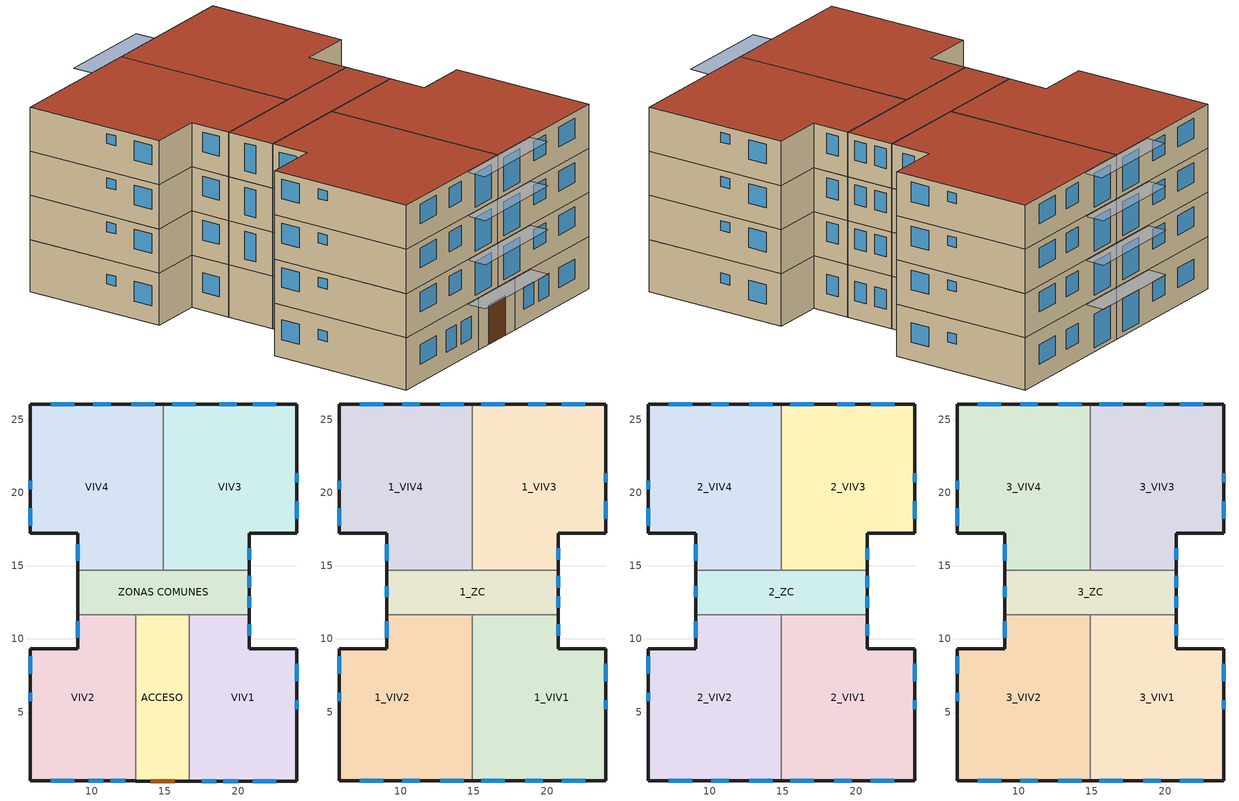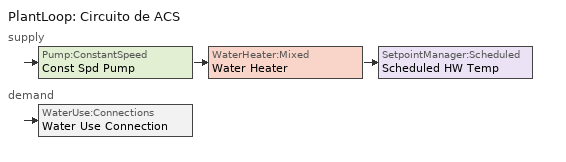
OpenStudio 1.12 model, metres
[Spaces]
ZONAS COMUNES
 floor ground: 20.76,14.69 20.76,11.67 9.04,11.67 9.04,14.69 z0
 wall outside: 20.76,11.67 20.76,14.69 / 9.04,14.69 9.04,11.67 z0:3.2
 wall to VIV2 (CTE_Ref_Partición interior): 9.04,11.67 13.01,11.67 z0:3.2
 wall to ACCESO (CTE_Ref_Partición interior): 13.01,11.67 16.65,11.67 z0:3.2
 wall to VIV1 (CTE_Ref_Partición interior): 16.65,11.67 20.76,11.67 z0:3.2
 wall to VIV3: 20.76,14.69 14.9,14.69 z0:3.2
 wall to VIV4: 14.9,14.69 9.04,14.69 z0:3.2
 window: 20.76,12.12 20.76,12.92 / 20.76,13.51 20.76,14.31 z1.1:2.3
VIV4
 floor ground: 14.9,26.07 14.9,14.69 9.04,14.69 9.04,17.23 5.79,17.23 5.79,26.07 z0
 wall outside: 14.9,26.07 5.79,26.07 5.79,17.23 9.04,17.23 9.04,14.69 z0:3.2
 wall to VIV3 (CTE_Ref_Partición interior): 14.9,14.69 14.9,26.07 z0:3.2
 window: 9.04,16.48 9.04,15.33 / 5.79,18.93 5.79,17.73 / 8.79,26.07 7.19,26.07 / 11.29,26.07 10.09,26.07 z1.1:2.3; 5.79,20.83 5.79,20.23 z1.7:2.3; 14.29,26.07 12.69,26.07 z0.25:2.3
VIV2
 floor ground: 13.01,11.67 13.01,0.28 5.79,0.28 5.79,9.32 9.04,9.32 9.04,11.67 z0
 wall outside: 9.04,11.67 9.04,9.32 5.79,9.32 5.79,0.28 13.01,0.28 z0:3.2
 wall to ACCESO (CTE_Ref_Partición interior): 13.01,0.28 13.01,11.67 z0:3.2
 window: 7.19,0.28 8.79,0.28 / 9.04,11.22 9.04,10.07 / 5.79,8.82 5.79,7.62 z1.1:2.3; 9.79,0.28 10.79,0.28 z0.95:2.3; 5.79,6.32 5.79,5.72 z1.7:2.3; 11.29,0.28,2.3 11.28,0.28,0.95 12.28,0.28,0.95 12.29,0.28,2.3
VIV1
 floor ground: 20.76,11.67 20.76,9.32 24.01,9.32 24.01,0.28 16.65,0.28 16.65,11.67 z0
 wall outside: 16.65,0.28 24.01,0.28 24.01,9.32 20.76,9.32 20.76,11.67 z0:3.2
 wall to ACCESO (CTE_Ref_Partición interior): 16.65,11.67 16.65,0.28 z0:3.2
 window: 21.01,0.28 22.61,0.28 / 20.76,10.22 20.76,11.02 / 24.01,7.09 24.01,8.29 z1.1:2.3; 24.01,5.19 24.01,5.79 z1.7:2.3; 19.01,0.28,2.3 19,0.28,0.95 20,0.28,0.95 20.01,0.28,2.3; 17.51,0.28,2.3 17.52,0.28,0.95 18.52,0.28,0.95 18.51,0.28,2.3
ACCESO
 floor ground: 16.65,11.67 16.65,0.28 13.01,0.28 13.01,11.67 z0
 wall outside: 13.01,0.28 16.65,0.28 z0:3.2
 door: 14.04,0.28 15.68,0.28 z0:2.4
VIV3
 floor ground: 24.01,26.07 24.01,17.23 20.76,17.23 20.76,14.69 14.9,14.69 14.9,26.07 z0
 wall outside: 20.76,14.69 20.76,17.23 24.01,17.23 24.01,26.07 14.9,26.07 z0:3.2
 window: 17.11,26.07 15.51,26.07 z0.25:2.3; 19.91,26.07 18.71,26.07 / 22.61,26.07 21.01,26.07 / 20.76,15.42 20.76,16.22 / 24.01,18.23 24.01,19.43 z1.1:2.3; 24.01,20.73 24.01,21.33 z1.7:2.3
1_ZC
 floor to ZONAS COMUNES: 20.76,14.69 20.76,11.67 9.04,11.67 9.04,14.69 z3.2
 wall outside: 9.04,14.69 9.04,11.67 / 20.76,11.67 20.76,14.69 z3.2:5.9
 wall to 1_VIV3: 20.76,14.69 14.9,14.69 z3.2:5.9
 wall to 1_VIV4: 14.9,14.69 9.04,14.69 z3.2:5.9
 wall to 1_VIV2: 9.04,11.67 14.9,11.67 z3.2:5.9
 wall to 1_VIV1: 14.9,11.67 20.76,11.67 z3.2:5.9
 window: 9.04,13.6 9.04,12.85 z3.8:5.5; 20.76,12.12 20.76,12.92 / 20.76,13.51 20.76,14.31 z4.3:5.5
1_VIV2
 floor to VIV2: 9.04,11.67 13.01,11.67 13.01,0.28 5.79,0.28 5.79,9.32 9.04,9.32 z3.2
 floor to ACCESO: 14.9,11.67 14.9,0.28 13.01,0.28 13.01,11.67 z3.2
 wall outside: 9.04,11.67 9.04,9.32 5.79,9.32 5.79,0.28 14.9,0.28 z3.2:5.9
 wall to 1_VIV1 (CTE_Ref_Partición interior): 14.9,0.28 14.9,11.67 z3.2:5.9
 window: 5.79,6.32 5.79,5.72 z4.9:5.5; 5.79,8.82 5.79,7.62 / 10.09,0.28 11.29,0.28 / 7.19,0.28 8.79,0.28 / 9.04,11.22 9.04,10.07 z4.3:5.5; 12.69,0.28 14.29,0.28 z3.45:5.5
1_VIV4
 floor to VIV4: 14.9,26.07 14.9,14.69 9.04,14.69 9.04,17.23 5.79,17.23 5.79,26.07 z3.2
 wall outside: 14.9,26.07 5.79,26.07 5.79,17.23 9.04,17.23 9.04,14.69 z3.2:5.9
 wall to 1_VIV3 (CTE_Ref_Partición interior): 14.9,14.69 14.9,26.07 z3.2:5.9
 window: 14.29,26.07 12.69,26.07 z3.45:5.5; 8.79,26.07 7.19,26.07 / 11.29,26.07 10.09,26.07 / 9.04,16.48 9.04,15.33 / 5.79,18.93 5.79,17.73 z4.3:5.5; 5.79,20.83 5.79,20.23 z4.9:5.5
1_VIV3
 floor to VIV3: 24.01,26.07 24.01,17.23 20.76,17.23 20.76,14.69 14.9,14.69 14.9,26.07 z3.2
 wall outside: 20.76,14.69 20.76,17.23 24.01,17.23 24.01,26.07 14.9,26.07 z3.2:5.9
 window: 17.11,26.07 15.51,26.07 z3.45:5.5; 19.91,26.07 18.71,26.07 / 22.61,26.07 21.01,26.07 / 20.76,15.42 20.76,16.22 / 24.01,18.23 24.01,19.43 z4.3:5.5; 24.01,20.73 24.01,21.33 z4.9:5.5
1_VIV1
 floor to ACCESO: 14.9,11.67 16.65,11.67 16.65,0.28 14.9,0.28 z3.2
 floor to VIV1: 20.76,11.67 20.76,9.32 24.01,9.32 24.01,0.28 16.65,0.28 16.65,11.67 z3.2
 wall outside: 14.9,0.28 24.01,0.28 24.01,9.32 20.76,9.32 20.76,11.67 z3.2:5.9
 window: 18.51,0.28 19.71,0.28 / 21.01,0.28 22.61,0.28 / 24.01,7.09 24.01,8.29 / 20.76,10.22 20.76,11.02 z4.3:5.5; 15.51,0.28 17.11,0.28 z3.45:5.5; 24.01,5.19 24.01,5.79 z4.9:5.5
2_VIV4
 floor to 1_VIV4: 14.9,26.07 14.9,14.69 9.04,14.69 9.04,17.23 5.79,17.23 5.79,26.07 z5.9
 wall outside: 14.9,26.07 5.79,26.07 5.79,17.23 9.04,17.23 9.04,14.69 z5.9:8.6
 wall to 2_ZC (CTE_Ref_Partición interior): 9.04,14.69 14.9,14.69 z5.9:8.6
 wall to 2_VIV3 (CTE_Ref_Partición interior): 14.9,14.69 14.9,26.07 z5.9:8.6
 window: 5.79,20.83 5.79,20.23 z7.6:8.2; 11.29,26.07 10.09,26.07 / 8.79,26.07 7.19,26.07 z7:8.2; 14.29,26.07 12.69,26.07 z6.15:8.2; 5.79,17.73,8.2 5.79,18.93,8.19 5.79,18.93,6.99 5.79,17.73,7; 9.04,16.48,8.21 9.04,16.48,7.01 9.04,15.33,7 9.04,15.33,8.2
2_VIV1
 floor to 1_VIV1: 20.76,11.67 20.76,9.32 24.01,9.32 24.01,0.28 14.9,0.28 14.9,11.67 z5.9
 wall outside: 14.9,0.28 24.01,0.28 24.01,9.32 20.76,9.32 20.76,11.67 z5.9:8.6
 wall to 2_VIV2 (CTE_Ref_Partición interior): 14.9,11.67 14.9,0.28 z5.9:8.6
 wall to 2_ZC (CTE_Ref_Partición interior): 20.76,11.67 14.9,11.67 z5.9:8.6
 window: 20.76,10.22 20.76,11.02 / 18.51,0.28 19.71,0.28 / 21.01,0.28 22.61,0.28 / 24.01,7.09 24.01,8.29 z7:8.2; 15.51,0.28 17.11,0.28 z6.15:8.2; 24.01,5.19 24.01,5.79 z7.6:8.2
2_VIV2
 floor to 1_VIV2: 14.9,11.67 14.9,0.28 5.79,0.28 5.79,9.32 9.04,9.32 9.04,11.67 z5.9
 wall outside: 9.04,11.67 9.04,9.32 5.79,9.32 5.79,0.28 14.9,0.28 z5.9:8.6
 wall to 2_ZC (CTE_Ref_Partición interior): 14.9,11.67 9.04,11.67 z5.9:8.6
 window: 5.79,6.32 5.79,5.72 z7.6:8.2; 5.79,8.82 5.79,7.62 / 9.04,11.22 9.04,10.07 / 10.09,0.28 11.29,0.28 / 7.19,0.28 8.79,0.28 z7:8.2; 12.69,0.28 14.29,0.28 z6.15:8.2
2_VIV3
 floor to 1_VIV3: 24.01,26.07 24.01,17.23 20.76,17.23 20.76,14.69 14.9,14.69 14.9,26.07 z5.9
 wall outside: 20.76,14.69 20.76,17.23 24.01,17.23 24.01,26.07 14.9,26.07 z5.9:8.6
 wall to 2_ZC (CTE_Ref_Partición interior): 14.9,14.69 20.76,14.69 z5.9:8.6
 window: 19.91,26.07 18.71,26.07 / 22.61,26.07 21.01,26.07 / 20.76,15.42 20.76,16.22 / 24.01,18.23 24.01,19.43 z7:8.2; 17.11,26.07 15.51,26.07 z6.15:8.2; 24.01,20.73 24.01,21.33 z7.6:8.2
2_ZC
 floor to 1_ZC: 20.76,14.69 20.76,11.67 9.04,11.67 9.04,14.69 z5.9
 wall outside: 20.76,11.67 20.76,14.69 / 9.04,14.69 9.04,11.67 z5.9:8.6
 window: 20.76,12.12 20.76,12.92 / 20.76,13.51 20.76,14.31 z7:8.2; 9.04,13.6 9.04,12.85 z6.5:8.2
3_ZC
 floor to 2_ZC: 20.76,14.69 20.76,11.67 9.04,11.67 9.04,14.69 z8.6
 wall outside: 20.76,11.67 20.76,14.69 / 9.04,14.69 9.04,11.67 z8.6:11.3
 wall to 3_VIV3: 20.76,14.69 14.9,14.69 z8.6:11.3
 wall to 3_VIV1: 14.9,11.67 20.76,11.67 z8.6:11.3
 wall to 3_VIV4: 14.9,14.69 9.04,14.69 z8.6:11.3
 wall to 3_VIV2: 9.04,11.67 14.9,11.67 z8.6:11.3
 window: 20.76,12.12 20.76,12.92 z9.7:10.9; 9.04,13.6 9.04,12.85 z9.2:10.9; 20.76,13.51,10.91 20.76,13.51,9.71 20.76,14.31,9.7 20.76,14.31,10.9
 roof outside: 20.76,11.67 20.76,14.69 9.04,14.69 9.04,11.67 z11.3
3_VIV2
 floor to 2_VIV2: 14.9,11.67 14.9,0.28 5.79,0.28 5.79,9.32 9.04,9.32 9.04,11.67 z8.6
 wall outside: 9.04,11.67 9.04,9.32 5.79,9.32 5.79,0.28 14.9,0.28 z8.6:11.3
 wall to 3_VIV1 (CTE_Ref_Partición interior): 14.9,0.28 14.9,11.67 z8.6:11.3
 window: 5.79,6.32 5.79,5.72 z10.3:10.9; 5.79,8.82 5.79,7.62 / 7.19,0.28 8.79,0.28 / 10.09,0.28 11.29,0.28 / 9.04,11.22 9.04,10.07 z9.7:10.9; 12.69,0.28 14.29,0.28 z8.85:10.9
 roof outside: 14.9,0.28 14.9,11.67 9.04,11.67 9.04,9.32 5.79,9.32 5.79,0.28 z11.3
3_VIV3
 floor to 2_VIV3: 24.01,26.07 24.01,17.23 20.76,17.23 20.76,14.69 14.9,14.69 14.9,26.07 z8.6
 wall outside: 20.76,14.69 20.76,17.23 24.01,17.23 24.01,26.07 14.9,26.07 z8.6:11.3
 wall to 3_VIV4 (CTE_Ref_Partición interior): 14.9,26.07 14.9,14.69 z8.6:11.3
 window: 20.76,15.42 20.76,16.22 / 19.91,26.07 18.71,26.07 / 22.61,26.07 21.01,26.07 / 24.01,18.23 24.01,19.43 z9.7:10.9; 17.11,26.07 15.51,26.07 z8.85:10.9; 24.01,20.73 24.01,21.33 z10.3:10.9
 roof outside: 20.76,14.69 20.76,17.23 24.01,17.23 24.01,26.07 14.9,26.07 14.9,14.69 z11.3
3_VIV1
 floor to 2_VIV1: 20.76,11.67 20.76,9.32 24.01,9.32 24.01,0.28 14.9,0.28 14.9,11.67 z8.6
 wall outside: 14.9,0.28 24.01,0.28 24.01,9.32 20.76,9.32 20.76,11.67 z8.6:11.3
 window: 20.76,10.22 20.76,11.02 / 18.51,0.28 19.71,0.28 / 21.01,0.28 22.61,0.28 / 24.01,7.09 24.01,8.29 z9.7:10.9; 15.51,0.28 17.11,0.28 z8.85:10.9; 24.01,5.19 24.01,5.79 z10.3:10.9
 roof outside: 24.01,0.28 24.01,9.32 20.76,9.32 20.76,11.67 14.9,11.67 14.9,0.28 z11.3
3_VIV4
 floor to 2_VIV4: 14.9,26.07 14.9,14.69 9.04,14.69 9.04,17.23 5.79,17.23 5.79,26.07 z8.6
 wall outside: 14.9,26.07 5.79,26.07 5.79,17.23 9.04,17.23 9.04,14.69 z8.6:11.3
 window: 5.79,20.83 5.79,20.23 z10.3:10.9; 5.79,18.93 5.79,17.73 / 9.04,16.49 9.04,15.33 / 8.79,26.07 7.19,26.07 / 11.29,26.07 10.09,26.07 z9.7:10.9; 14.29,26.07 12.69,26.07 z8.85:10.9
 roof outside: 14.9,14.69 14.9,26.07 5.79,26.07 5.79,17.23 9.04,17.23 9.04,14.69 z11.3
shading: 18.03,26.07 18.03,27.32 11.78,27.32 11.78,26.07 z3.2; 18.03,26.07 18.03,27.32 11.78,27.32 11.78,26.07 z5.9; 18.03,26.07 18.03,27.32 11.78,27.32 11.78,26.07 z8.6; 11.85,-0.97 18.1,-0.97 18.1,0.28 11.85,0.28 z3.2; 11.85,-0.97 18.1,-0.97 18.1,0.28 11.85,0.28 z5.9; 11.85,-0.97 18.1,-0.97 18.1,0.28 11.85,0.28 z8.6; 18.19,26.07 18.19,27.32 11.94,27.32 11.94,26.07 z11.3; 11.82,-0.97 18.07,-0.97 18.07,0.28 11.82,0.28 z11.3
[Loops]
PlantLoop 'Circuito de ACS'
 supply: Pump:ConstantSpeed 'Const Spd Pump' > WaterHeater:Mixed 'Water Heater' > SetpointManager:Scheduled 'Scheduled HW Temp'
 demand: WaterUse:Connections 'Water Use Connection'
[Site]
D3_peninsula: Latitude {deg}=40.68; Longitude {deg}=-4.13; Time Zone {hr}=1; Elevation {m}=667; Terrain=City
[Building]
CTE_Bloque_residencial: North Axis {deg}=0; Nominal Floor to Floor Height {m}=3; Space Type=CTE_AR24B; Default Construction Set=CTE_2013_zonaD; Default Schedule Set=CTE_R24B; Standards Number of Stories=4; Standards Number of Above Ground Stories=4; Standards Number of Living Units=16; Nominal Floor to Ceiling Height {m}=2.7
[ClimateZones]
Climate Zone Institution Name 1=ASHRAE; Climate Zone Document Name 1=ANSI/ASHRAE Standard 169; Climate Zone Document Year 1=2006; Climate Zone Institution Name 2=CEC; Climate Zone Document Name 2=California Climate Zone Descriptions; Climate Zone Document Year 2=1995
[SizingPeriod:DesignDay] Barometric Pressure {Pa}=100965; Wind Speed {m/s}=2.8; Wind Direction {deg}=0; Rain Indicator=0; Snow Indicator=0; Day of Month=15; Humidity Indicating Type=DewPoint; Dry-Bulb Temperature Range Modifier Type=DefaultMultipliers; Solar Model Indicator=ASHRAEClearSky
Name | Maximum Dry-Bulb Temperature {C} | Daily Dry-Bulb Temperature Range {deltaC} | Humidity Indicating Conditions at Maximum Dry-Bulb | Sky Clearness | Month | Day Type | Daylight Saving Time Indicator
Winter 0.4% Dry Bulb Temperature | 6.7 | 9.8 | -4.9 | 0 | 1 | WinterDesignDay | 0
Summer 99.6% Dry Bulb Temperature | 34.1 | 12.6 | 10.7 | 1 | 7 | SummerDesignDay | 1
[Material] Thermal Absorptance=0.6; Solar Absorptance=0.6; Visible Absorptance=0.6
Name | Roughness | Thickness {m} | Conductivity {W/m-K} | Density {kg/m3} | Specific Heat {J/kg-K}
0_Mobiliario_Residencial | MediumRough | 0.1 | 1000 | 450 | 1200
CTE_Ref_FU entrevigado cerámico [h 250 mm] | Rough | 0.25 | 1.67 | 1660 | 1000
CTE_Ref_Mortero de cemento o cal para albañilería y para revoco o enlucido [1800 < d < 2000] | Rough | 0.015 | 1.3 | 1900 | 1000
CTE_Ref_Plaqueta o baldosa cerámica | Rough | 0.015 | 1 | 2000 | 800
CTE_Ref_Enlucido de yeso [1000 < d < 1300] | Rough | 0.015 | 0.57 | 1100 | 1000
CTE_Ref_Fábrica de ladrillo cerámico perforado de medio pie [80 mm < G <= 100 mm] | Rough | 0.115 | 0.5 | 900 | 1000
CTE_Ref_Fábrica de tabique cerámico de LH sencillo [40 mm < e < 60 mm] | Rough | 0.04 | 0.4 | 920 | 1000
CTE_Ref_Hormigón con áridos ligeros [1600 < d < 1800] | Rough | 0.07 | 1.15 | 1700 | 1000
CTE_Ref_Losa maciza de hormigón [d 2500 / h 200 mm] | Rough | 0.2 | 2.5 | 2500 | 1000
[WindowMaterial:SimpleGlazingSystem]
CTE_2013_soloVidrio_zona D_2.61: U-Factor {W/m2-K}=2.61; Solar Heat Gain Coefficient=0.7
[WindowMaterial:Shade]
CTE_Sombra estacional_Persiana: Solar Transmittance=0.7; Solar Reflectance=0.1; Visible Transmittance=0.7; Visible Reflectance=0.1; Thermal Hemispherical Emissivity=0.15; Thermal Transmittance=0.7; Thickness {m}=0.000999998; Conductivity {W/m-K}=0.1; Shade to Glass Distance {m}=0.05; Airflow Permeability=0.7
[Material:NoMass] Roughness=Smooth; Thermal Absorptance=0.6; Solar Absorptance=0.6; Visible Absorptance=0.6
Name | Thermal Resistance {m2-K/W}
Material Aislamiento_APENDICE_E_Zona D_Cubiertas | 4.168
Material Aislamiento_APENDICE_E_Zona D_Muros | 3.166
Material Aislamiento_APENDICE_E_Zona D_Suelos | 2.625
[Construction]
CTE_2013_Huecos_zona D: CTE_2013_soloVidrio_zona D_2.61
CTE_2013_Huecos_zona D_con_persiana: CTE_Sombra estacional_Persiana, CTE_2013_soloVidrio_zona D_2.61
CTE_Ref_Forjado interior_Suelo: CTE_Ref_FU entrevigado cerámico [h 250 mm], CTE_Ref_Mortero de cemento o cal para albañilería y para revoco o enlucido [1800 < d < 2000], CTE_Ref_Plaqueta o baldosa cerámica
CTE_Ref_Forjado interior_Techo: CTE_Ref_Plaqueta o baldosa cerámica, CTE_Ref_Mortero de cemento o cal para albañilería y para revoco o enlucido [1800 < d < 2000], CTE_Ref_FU entrevigado cerámico [h 250 mm]
CTE_Ref_Partición interior: CTE_Ref_Enlucido de yeso [1000 < d < 1300], CTE_Ref_Fábrica de tabique cerámico de LH sencillo [40 mm < e < 60 mm], CTE_Ref_Enlucido de yeso [1000 < d < 1300]
CTE_Res_Mobiliario: 0_Mobiliario_Residencial
CTE_2013_Cubierta_zona D: CTE_Ref_Plaqueta o baldosa cerámica, CTE_Ref_Mortero de cemento o cal para albañilería y para revoco o enlucido [1800 < d < 2000], Material Aislamiento_APENDICE_E_Zona D_Cubiertas, CTE_Ref_Hormigón con áridos ligeros [1600 < d < 1800], CTE_Ref_FU entrevigado cerámico [h 250 mm]
CTE_2013_Muro Exterior_zona D: CTE_Ref_Mortero de cemento o cal para albañilería y para revoco o enlucido [1800 < d < 2000], CTE_Ref_Fábrica de ladrillo cerámico perforado de medio pie [80 mm < G <= 100 mm], Material Aislamiento_APENDICE_E_Zona D_Muros, CTE_Ref_Fábrica de tabique cerámico de LH sencillo [40 mm < e < 60 mm], CTE_Ref_Enlucido de yeso [1000 < d < 1300]
CTE_2013_Suelo_zona D: CTE_Ref_Losa maciza de hormigón [d 2500 / h 200 mm], Material Aislamiento_APENDICE_E_Zona D_Suelos, CTE_Ref_Mortero de cemento o cal para albañilería y para revoco o enlucido [1800 < d < 2000], CTE_Ref_Plaqueta o baldosa cerámica
[DefaultConstructionSet]
CTE_2013_zonaD: Default Exterior Surface Constructions=Default Surface Constructions 25; Default Interior Surface Constructions=Default Surface Constructions 26; Default Ground Contact Surface Constructions=Default Surface Constructions 27; Default Exterior SubSurface Constructions=Default Sub Surface Constructions 17; Default Interior SubSurface Constructions=Default Sub Surface Constructions 18; Interior Partition Construction=CTE_Ref_Partición interior
[DefaultSurfaceConstructions]
Name | Floor Construction | Wall Construction | Roof Ceiling Construction
Default Surface Constructions 25 | CTE_2013_Suelo_zona D | CTE_2013_Muro Exterior_zona D | CTE_2013_Cubierta_zona D
Default Surface Constructions 26 | CTE_Ref_Forjado interior_Suelo | CTE_Ref_Partición interior | CTE_Ref_Forjado interior_Techo
Default Surface Constructions 27 | CTE_2013_Suelo_zona D
[DefaultSubSurfaceConstructions]
Name | Fixed Window Construction | Operable Window Construction | Door Construction | Glass Door Construction | Overhead Door Construction | Skylight Construction
Default Sub Surface Constructions 17 | CTE_2013_Huecos_zona D | CTE_2013_Huecos_zona D | CTE_2013_Huecos_zona D | CTE_2013_Huecos_zona D | CTE_2013_Huecos_zona D | CTE_2013_Huecos_zona D
Default Sub Surface Constructions 18
[People:Definition]
CTER24B_QOCUB: Number of People Calculation Method=Area/Person; Space Floor Area per Person {m2/person}=30; Fraction Radiant=0.3
[ElectricEquipment:Definition]
CTER24B_QEQUB: Design Level Calculation Method=Watts/Area; Watts per Space Floor Area {W/m2}=2.2; Fraction Latent=0; Fraction Radiant=0.7; Fraction Lost=0
[InternalMass:Definition]
CTER24B_QMOB: Construction=CTE_Res_Mobiliario; Design Level Calculation Method=SurfaceArea/Area; Surface Area per Space Floor Area=1
[WaterUse:Equipment:Definition]
CTER24B_QACS: Peak Flow Rate {m3/s}=3.1e-005; Target Temperature Schedule=CTER24B_ACS_TemperaturaConsumo
[DefaultScheduleSet]
CTE_R24B: Number of People Schedule=CTER24B_HOCU; People Activity Level Schedule=CTER24B_HACT; Lighting Schedule=CTER24B_HILU; Electric Equipment Schedule=CTER24B_HEQU; Hot Water Equipment Schedule=CTER24B_ACS_Demanda; Infiltration Schedule=CTER24B_HINF
[Lights:Definition]
CTER24B_QILU: Design Level Calculation Method=Watts/Area; Watts per Space Floor Area {W/m2}=2.2; Fraction Radiant=0.8
[SpaceType]
CTE_AR24B: Default Schedule Set=CTE_R24B
[People]
People 1: People Definition=CTER24B_QOCUB; Space or SpaceType=CTE_AR24B
[Lights]
Lights 1: Lights Definition=CTER24B_QILU; Space or SpaceType=CTE_AR24B
[ElectricEquipment]
Electric Equipment 1: Electric Equipment Definition=CTER24B_QEQUB; Space or SpaceType=CTE_AR24B
[InternalMass]
Internal Mass 1: Internal Mass Definition=CTER24B_QMOB; Space or SpaceType=CTE_AR24B
[ThermostatSetpoint:DualSetpoint] Heating Setpoint Temperature Schedule=CTER24B_TCAL; Cooling Setpoint Temperature Schedule=CTER24B_TREF
Thermostat Setpoint Dual Setpoint 22; Thermostat Setpoint Dual Setpoint 23; Thermostat Setpoint Dual Setpoint 24; Thermostat Setpoint Dual Setpoint 25; Thermostat Setpoint Dual Setpoint 26; Thermostat Setpoint Dual Setpoint 27; Thermostat Setpoint Dual Setpoint 28; Thermostat Setpoint Dual Setpoint 29; Thermostat Setpoint Dual Setpoint 30; Thermostat Setpoint Dual Setpoint 31; Thermostat Setpoint Dual Setpoint 32; Thermostat Setpoint Dual Setpoint 33; Thermostat Setpoint Dual Setpoint 34; Thermostat Setpoint Dual Setpoint 35; Thermostat Setpoint Dual Setpoint 36; Thermostat Setpoint Dual Setpoint 37; Thermostat Setpoint Dual Setpoint 38; Thermostat Setpoint Dual Setpoint 39; Thermostat Setpoint Dual Setpoint 40; Thermostat Setpoint Dual Setpoint 41; Thermostat Setpoint Dual Setpoint 42
[Space] Space Type=CTE_AR24B; Default Construction Set=CTE_2013_zonaD; Default Schedule Set=CTE_R24B
Name | Thermal Zone
ZONAS COMUNES | Thermal Zone 0_ZC
2_VIV4 | Thermal Zone 2_VIV4
3_ZC | Thermal Zone 3_ZC
1_ZC | Thermal Zone 1_ZC
VIV4 | Thermal Zone 0_VIV4
3_VIV2 | Thermal Zone 3_VIV2
1_VIV2 | Thermal Zone 1_VIV2
3_VIV3 | Thermal Zone 3_VIV3
2_VIV1 | Thermal Zone 2_VIV1
VIV2 | Thermal Zone 0_VIV2
2_VIV2 | Thermal Zone 2_VIV2
VIV1 | Thermal Zone 0_VIV1
1_VIV4 | Thermal Zone 1_VIV4
1_VIV3 | Thermal Zone 1_VIV3
ACCESO | Thermal Zone 0_ACCESO
1_VIV1 | Thermal Zone 1_VIV1
3_VIV1 | Thermal Zone 3_VIV1
2_VIV3 | Thermal Zone 2_VIV3
2_ZC | Thermal Zone 2_ZC
3_VIV4 | Thermal Zone 3_VIV4
VIV3 | Thermal Zone 0_VIV3
[ShadingControl]
Shading Control 1: Shading Type=ExteriorShade; Construction with Shading=CTE_2013_Huecos_zona D_con_persiana; Shading Device Material=CTE_Sombra estacional_Persiana; Shading Control Type=OnIfScheduleAllows; Schedule=CTER24B_SombraEstacional; Shading Control Is Scheduled=Yes
[ThermalZone] Use Ideal Air Loads=Yes
Name | Thermostat
Thermal Zone 1_VIV1 | Thermostat Setpoint Dual Setpoint 22
Thermal Zone 0_VIV4 | Thermostat Setpoint Dual Setpoint 23
Thermal Zone 1_VIV2 | Thermostat Setpoint Dual Setpoint 24
Thermal Zone 1_VIV4 | Thermostat Setpoint Dual Setpoint 25
Thermal Zone 0_ACCESO | Thermostat Setpoint Dual Setpoint 26
Thermal Zone 3_VIV3 | Thermostat Setpoint Dual Setpoint 27
Thermal Zone 0_VIV1 | Thermostat Setpoint Dual Setpoint 28
Thermal Zone 1_VIV3 | Thermostat Setpoint Dual Setpoint 29
Thermal Zone 0_ZC | Thermostat Setpoint Dual Setpoint 30
Thermal Zone 0_VIV3 | Thermostat Setpoint Dual Setpoint 31
Thermal Zone 2_VIV4 | Thermostat Setpoint Dual Setpoint 32
Thermal Zone 1_ZC | Thermostat Setpoint Dual Setpoint 33
Thermal Zone 2_VIV1 | Thermostat Setpoint Dual Setpoint 34
Thermal Zone 3_VIV1 | Thermostat Setpoint Dual Setpoint 35
Thermal Zone 2_VIV2 | Thermostat Setpoint Dual Setpoint 36
Thermal Zone 3_VIV2 | Thermostat Setpoint Dual Setpoint 37
Thermal Zone 3_VIV4 | Thermostat Setpoint Dual Setpoint 38
Thermal Zone 3_ZC | Thermostat Setpoint Dual Setpoint 39
Thermal Zone 2_VIV3 | Thermostat Setpoint Dual Setpoint 40
Thermal Zone 2_ZC | Thermostat Setpoint Dual Setpoint 41
Thermal Zone 0_VIV2 | Thermostat Setpoint Dual Setpoint 42
[Sizing:Zone] Zone Cooling Design Supply Air Temperature Input Method=SupplyAirTemperature; Zone Cooling Design Supply Air Temperature {C}=14; Zone Cooling Design Supply Air Temperature Difference {deltaC}=11.11; Zone Heating Design Supply Air Temperature Input Method=SupplyAirTemperature; Zone Heating Design Supply Air Temperature {C}=40; Zone Heating Design Supply Air Temperature Difference {deltaC}=11.11; Zone Cooling Design Supply Air Humidity Ratio {kg-H2O/kg-air}=0.0085; Zone Heating Design Supply Air Humidity Ratio {kg-H2O/kg-air}=0.008; Cooling Design Air Flow Method=DesignDay; Heating Design Air Flow Method=DesignDay; Account for Dedicated Outdoor Air System=No; Dedicated Outdoor Air System Control Strategy=NeutralSupplyAir; Dedicated Outdoor Air Low Setpoint Temperature for Design {C}=autosize; Dedicated Outdoor Air High Setpoint Temperature for Design {C}=autosize
Thermal Zone 1_VIV1; Thermal Zone 0_VIV4; Thermal Zone 1_VIV2; Thermal Zone 1_VIV4; Thermal Zone 0_ACCESO; Thermal Zone 3_VIV3; Thermal Zone 0_VIV1; Thermal Zone 1_VIV3; Thermal Zone 0_ZC; Thermal Zone 0_VIV3; Thermal Zone 2_VIV4; Thermal Zone 1_ZC; Thermal Zone 2_VIV1; Thermal Zone 3_VIV1; Thermal Zone 2_VIV2; Thermal Zone 3_VIV2; Thermal Zone 3_VIV4; Thermal Zone 3_ZC; Thermal Zone 2_VIV3; Thermal Zone 2_ZC; Thermal Zone 0_VIV2
[BuildingStory] Default Construction Set=CTE_2013_zonaD; Default Schedule Set=CTE_R24B
Name | Nominal Z Coordinate {m}
Planta 0 | 0
Planta 1 | 3.2
Planta 2 | 5.9
Planta 3 | 8.6
[PlantLoop]
Circuito de ACS: Plant Loop Volume {m3}=Autocalculate; Load Distribution Scheme=Optimal
[Sizing:Plant]
Circuito de ACS: Loop Type=Heating; Design Loop Exit Temperature {C}=82; Loop Design Temperature Difference {deltaC}=11; Sizing Option=NonCoincident; Zone Timesteps in Averaging Window=1; Coincident Sizing Factor Mode=None
[WaterUse:Connections]
Water Use Connection: Water Use Equipment Name 1=ASEO_1_VIV1; Water Use Equipment Name 2=ASEO_1_VIV2; Water Use Equipment Name 3=ASEO_1_VIV3; Water Use Equipment Name 4=ASEO_1_VIV4; Water Use Equipment Name 5=ASEO_2_VIV1; Water Use Equipment Name 6=ASEO_2_VIV2; Water Use Equipment Name 7=ASEO_2_VIV3; Water Use Equipment Name 8=ASEO_2_VIV4; Water Use Equipment Name 9=ASEO_3_VIV1; Water Use Equipment Name 10=ASEO_3_VIV2; Water Use Equipment Name 11=ASEO_3_VIV3; Water Use Equipment Name 12=ASEO_3_VIV4; Water Use Equipment Name 13=ASEO_VIV1; Water Use Equipment Name 14=ASEO_VIV2; Water Use Equipment Name 15=ASEO_VIV3; Water Use Equipment Name 16=ASEO_VIV4
[WaterUse:Equipment] Water Use Equipment Definition=CTER24B_QACS; Flow Rate Fraction Schedule=CTER24B_ACS_Demanda
Name | Space
ASEO_1_VIV1 | 1_VIV1
ASEO_1_VIV2 | 1_VIV2
ASEO_1_VIV3 | 1_VIV3
ASEO_1_VIV4 | 1_VIV4
ASEO_2_VIV1 | 2_VIV1
ASEO_2_VIV2 | 2_VIV2
ASEO_2_VIV3 | 2_VIV3
ASEO_2_VIV4 | 2_VIV4
ASEO_3_VIV1 | 3_VIV1
ASEO_3_VIV2 | 3_VIV2
ASEO_3_VIV3 | 3_VIV3
ASEO_3_VIV4 | 3_VIV4
ASEO_VIV1 | VIV1
ASEO_VIV2 | VIV2
ASEO_VIV3 | VIV3
ASEO_VIV4 | VIV4
[Pump:ConstantSpeed]
Const Spd Pump: Rated Flow Rate {m3/s}=autosize; Rated Pump Head {Pa}=179352; Rated Power Consumption {W}=autosize; Motor Efficiency=0.9; Fraction of Motor Inefficiencies to Fluid Stream=0; Pump Control Type=Intermittent
[SetpointManager:Scheduled]
Scheduled HW Temp: Control Variable=Temperature; Schedule=CTER24B_ACS_TemperaturaProduccion
[WaterHeater:Mixed]
Water Heater: Tank Volume {m3}=10; Setpoint Temperature Schedule=CTER24B_ACS_TemperaturaProduccion; Deadband Temperature Difference {deltaC}=2; Maximum Temperature Limit {C}=82.22; Heater Control Type=Cycle; Heater Maximum Capacity {W}=1000000; Heater Fuel Type=DistrictHeating; Heater Thermal Efficiency=1; Off Cycle Parasitic Fuel Consumption Rate {W}=0; Off Cycle Parasitic Fuel Type=DistrictHeating; Off Cycle Parasitic Heat Fraction to Tank=0; On Cycle Parasitic Fuel Type=DistrictHeating; Ambient Temperature Indicator=Schedule; Ambient Temperature Schedule=CTER24B_ACS_TemperaturaAmbiente; Off Cycle Loss Coefficient to Ambient Temperature {W/K}=0; Off Cycle Loss Fraction to Thermal Zone=1; On Cycle Loss Coefficient to Ambient Temperature {W/K}=0; On Cycle Loss Fraction to Thermal Zone=1; Use Flow Rate Fraction Schedule=CTE_SiempreOn; Cold Water Supply Temperature Schedule=CTE_ACS_Temperatura_agua_fria; Use Side Effectiveness=1; Source Side Effectiveness=1; Use Side Design Flow Rate {m3/s}=autosize; Source Side Design Flow Rate {m3/s}=autosize; Indirect Water Heating Recovery Time {hr}=1.5
[Schedule:Ruleset]
CTE_SiempreOn: Default Day Schedule=Schedule Day 9
CTER24B_TCAL: Default Day Schedule=Schedule Day 10
CTER24B_TREF: Default Day Schedule=Schedule Day 14
CTER24B_SombraEstacional: Default Day Schedule=Schedule Day 23
CTER24B_ACS_Demanda: Default Day Schedule=Schedule Day 32
CTER24B_ACS_TemperaturaConsumo: Default Day Schedule=Schedule Day 76
CTER24B_ACS_TemperaturaAmbiente: Default Day Schedule=Water Heater Ambient Temperature Default
CTER24B_ACS_TemperaturaProduccion: Default Day Schedule=Hot Water Temperature Default; Summer Design Day Schedule=Hot Water Temperature Summer Design Day; Winter Design Day Schedule=Hot Water Temperature Winter Design Day
CTER24B_HACT: Default Day Schedule=Schedule Day 75
CTER24B_HEQU: Default Day Schedule=Schedule Day 6
CTER24B_HILU: Default Day Schedule=Schedule Day 5
CTER24B_HOCU: Default Day Schedule=Schedule Day 2
CTER24B_HINF: Default Day Schedule=Schedule Day 18
CTE_ACS_Temperatura_agua_fria: Default Day Schedule=Water Heater Ambient Temperature Default 1
[Schedule:Day]
Schedule Day 9; Schedule Day 25; Schedule Day 3; Schedule Day 18: 24, 0, 1
Schedule Day 10; Schedule Day 14: 24, 0, 23.5
Schedule Day 11; Schedule Day 13: 7, 0, 17, 23, 0, 20, 24, 0, 17
Schedule Day 12: 24, 0, -50
Schedule Day 15; Schedule Day 17: 24, 0, 99
Schedule Day 16: 7, 0, 27, 15, 0, 99, 23, 0, 25, 24, 0, 27
Schedule Day 23; Schedule Day 5; Schedule Day 2: 24, 0, 0.3
Schedule Day 24; Schedule Day 26: 24, 0, 0
Schedule Day 32: 1, 0, 0.0119, 2, 0, 0.005, 3, 0, 0.004, 5, 0, 0.002, 6, 0, 0.0059, 7, 0, 0.0267, 8, 0, 0.099, 9, 0, 0.069, 10, 0, 0.0743, 11, 0, 0.0614, 12, 0, 0.0554, 13, 0, 0.0475, 14, 0, 0.0475, 15, 0, 0.0406, 16, 0, 0.0327, 17, 0, 0.0386, 18, 0, 0.0376, 19, 0, 0.0515, 20, 0, 0.0693, 21, 0, 0.0564, 22, 0, 0.0624, 23, 0, 0.0475, 24, 0, 0.0515
Schedule Day 76: 24, 0, 60
Water Heater Ambient Temperature Default; Water Heater Ambient Temperature Default 1: 24, 0, 22
Hot Water Temperature Default; Hot Water Temperature Summer Design Day; Hot Water Temperature Winter Design Day: 24, 0, 67
Schedule Day 75: 24, 0, 70
Schedule Day 6; Schedule Day 7: 7, 0, 0.2, 23, 0, 0.6, 24, 0, 1
Schedule Day 4: 7, 0, 1, 15, 0, 0.25, 23, 0, 0.5, 24, 0, 1
Schedule Day 1; Schedule Day 62; Schedule Day 97; Schedule Day 98; Schedule Day 99; Schedule Day 100; Schedule Day 101; Schedule Day 102; Schedule Day 103; Schedule Day 104; Schedule Day 105; Schedule Day 106: 24, 0, -99
[Schedule:Rule]
Name | Schedule Ruleset | Rule Order | Day Schedule | Apply Sunday | Apply Monday | Apply Tuesday | Apply Wednesday | Apply Thursday | Apply Friday | Apply Saturday | Date Specification Type | Start Month | Start Day | End Month | End Day
Schedule Rule 3 | CTER24B_TCAL | 2 | Schedule Day 11 | Yes | Yes | Yes | Yes | Yes | Yes | Yes | DateRange | 10 | 1 | 12 | 31
Schedule Rule 5 | CTER24B_TCAL | 1 | Schedule Day 12 | Yes | Yes | Yes | Yes | Yes | Yes | Yes | DateRange | 6 | 1 | 9 | 30
Schedule Rule 6 | CTER24B_TCAL | 0 | Schedule Day 13 | Yes | Yes | Yes | Yes | Yes | Yes | Yes | DateRange | 1 | 1 | 5 | 31
Schedule Rule 7 | CTER24B_TREF | 2 | Schedule Day 15 | Yes | Yes | Yes | Yes | Yes | Yes | Yes | DateRange | 10 | 1 | 12 | 31
Schedule Rule 8 | CTER24B_TREF | 1 | Schedule Day 16 | Yes | Yes | Yes | Yes | Yes | Yes | Yes | DateRange | 6 | 1 | 9 | 30
Schedule Rule 9 | CTER24B_TREF | 0 | Schedule Day 17 | Yes | Yes | Yes | Yes | Yes | Yes | Yes | DateRange | 1 | 1 | 5 | 31
Schedule Rule 13 | CTER24B_SombraEstacional | 2 | Schedule Day 24 | Yes | Yes | Yes | Yes | Yes | Yes | Yes | DateRange | 10 | 1 | 12 | 31
Schedule Rule 14 | CTER24B_SombraEstacional | 1 | Schedule Day 25 | Yes | Yes | Yes | Yes | Yes | Yes | Yes | DateRange | 6 | 1 | 9 | 30
Schedule Rule 15 | CTER24B_SombraEstacional | 0 | Schedule Day 26 | Yes | Yes | Yes | Yes | Yes | Yes | Yes | DateRange | 1 | 1 | 5 | 31
Schedule Rule 4 | CTER24B_HILU | 0 | Schedule Day 7 | Yes | Yes | Yes | Yes | Yes | Yes | Yes
Schedule Rule 2 | CTER24B_HOCU | 0 | Schedule Day 4 |  | Yes | Yes | Yes | Yes | Yes
Schedule Rule 1 | CTER24B_HOCU | 1 | Schedule Day 3 | Yes |  |  |  |  |  | Yes
diciembre | CTE_ACS_Temperatura_agua_fria | 11 | Schedule Day 1 | Yes | Yes | Yes | Yes | Yes | Yes | Yes | DateRange | 12 | 1 | 12 | 31
noviembre | CTE_ACS_Temperatura_agua_fria | 10 | Schedule Day 62 | Yes | Yes | Yes | Yes | Yes | Yes | Yes | DateRange | 11 | 1 | 11 | 30
octubre | CTE_ACS_Temperatura_agua_fria | 9 | Schedule Day 97 | Yes | Yes | Yes | Yes | Yes | Yes | Yes | DateRange | 10 | 1 | 10 | 31
septiembre | CTE_ACS_Temperatura_agua_fria | 8 | Schedule Day 98 | Yes | Yes | Yes | Yes | Yes | Yes | Yes | DateRange | 9 | 1 | 9 | 30
agosto | CTE_ACS_Temperatura_agua_fria | 7 | Schedule Day 99 | Yes | Yes | Yes | Yes | Yes | Yes | Yes | DateRange | 8 | 1 | 8 | 31
julio | CTE_ACS_Temperatura_agua_fria | 6 | Schedule Day 100 | Yes | Yes | Yes | Yes | Yes | Yes | Yes | DateRange | 7 | 1 | 7 | 31
junio | CTE_ACS_Temperatura_agua_fria | 5 | Schedule Day 101 | Yes | Yes | Yes | Yes | Yes | Yes | Yes | DateRange | 6 | 1 | 6 | 30
mayo | CTE_ACS_Temperatura_agua_fria | 4 | Schedule Day 102 | Yes | Yes | Yes | Yes | Yes | Yes | Yes | DateRange | 5 | 1 | 5 | 31
abril | CTE_ACS_Temperatura_agua_fria | 3 | Schedule Day 103 | Yes | Yes | Yes | Yes | Yes | Yes | Yes | DateRange | 4 | 1 | 4 | 30
marzo | CTE_ACS_Temperatura_agua_fria | 2 | Schedule Day 104 | Yes | Yes | Yes | Yes | Yes | Yes | Yes | DateRange | 3 | 1 | 3 | 31
febrero | CTE_ACS_Temperatura_agua_fria | 1 | Schedule Day 105 | Yes | Yes | Yes | Yes | Yes | Yes | Yes | DateRange | 2 | 1 | 2 | 28
enero | CTE_ACS_Temperatura_agua_fria | 0 | Schedule Day 106 | Yes | Yes | Yes | Yes | Yes | Yes | Yes | DateRange | 1 | 1 | 1 | 31
